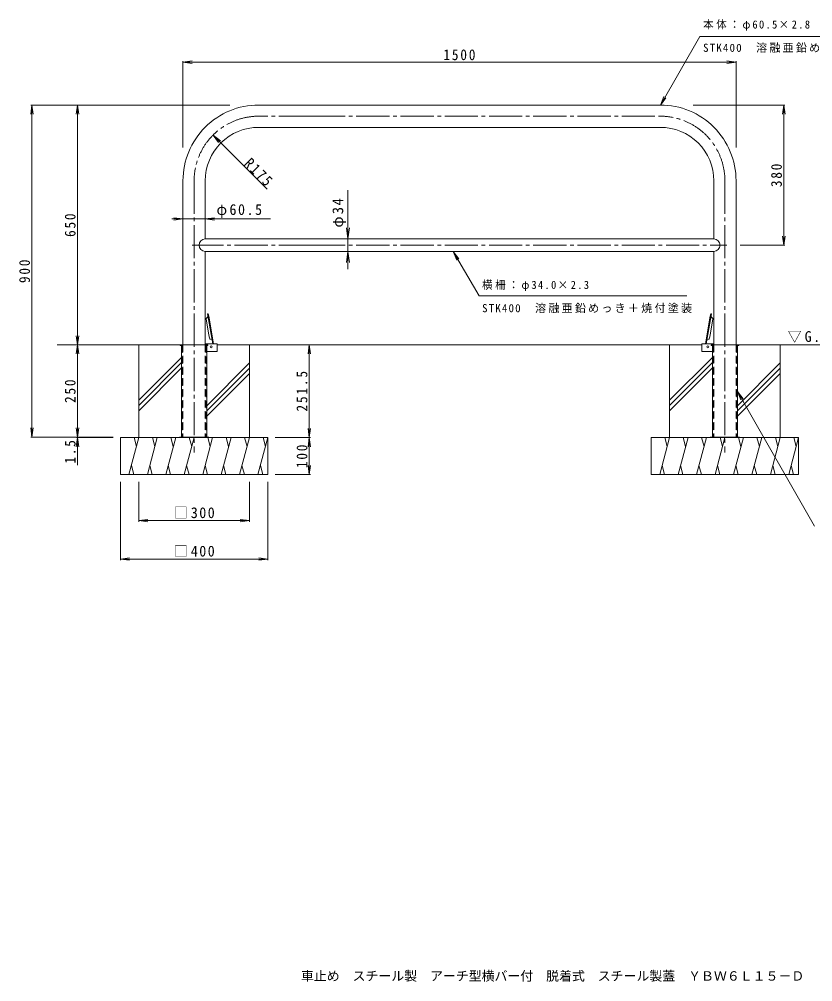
# Model space of a CAD drawing. Units: millimetres, scale not verified. Extents: x -1722 to 1780, y -1363 to 1246.
# Drawn here: x -1722 to 431, y -1363 to 1246 of the extents above; entities that cross this region are included whole.
import ezdxf
from ezdxf.enums import TextEntityAlignment as Align

# ---------------------------------------------------------------- set-up
doc = ezdxf.new("R2010")
doc.units = ezdxf.units.MM
doc.header["$LTSCALE"] = 10
doc.linetypes.add('CHAIN2', pattern=[12, 9, -1, 1, -1])
doc.linetypes.add('DASHED2', pattern=[3, 2, -1])
for name, color, linetype, lineweight in [('C-0', 4, 'Continuous', 9), ('C-1', 7, 'Continuous', 9), ('C-2', 4, 'Continuous', 9), ('C-3', 3, 'DASHED2', 9), ('C-4', 7, 'Continuous', 9), ('C-5', 7, 'Continuous', 9), ('C-6', 6, 'Continuous', 5), ('C-E', 6, 'Continuous', 5)]:
    doc.layers.add(name, color=color, linetype=linetype, lineweight=lineweight)
doc.layers.add('F-F_F-Fﾚｲﾔ', color=2, linetype='Continuous')
doc.styles.add('ＭＳ ゴシック', font='')
doc.styles.get('ＭＳ ゴシック').set_extended_font_data('MS Gothic')

msp = doc.modelspace()

# ---------------------------------------------------------------- linework, layer by layer
at = {"layer": 'C-0', "color": 7, "linetype": 'CHAIN2'}
for p, q in [((-927.44, 982.91), (-1072.19, 982.92)), ((-927.44, 982.91), (17.31, 982.92)), ((-1247.19, 807.92), (-1247.19, 71.26)), ((192.31, 807.92), (192.31, 71.26)), ((-927.44, 633.16), (-1252.37, 633.17)), ((-927.44, 633.16), (197.49, 633.17))]:
    msp.add_line(p, q, dxfattribs=at)
at = {"layer": 'C-0'}
for p, q in [((-1284.69, 363.16), (-1284.69, 361.66)), ((-1284.69, 363.16), (-1284.69, 361.66)), ((-1284.69, 363.16), (-1209.69, 363.16)), ((-1284.69, 361.66), (-1281.19, 361.66)), ((-1281.19, 361.66), (-1281.19, 113.16)), ((-1213.19, 361.66), (-1213.19, 113.16)), ((-1209.69, 361.66), (-1213.19, 361.66)), ((-1209.69, 363.16), (-1209.69, 361.66)), ((154.81, 363.17), (154.81, 361.67)), ((154.81, 363.17), (154.81, 361.67)), ((154.81, 363.17), (229.81, 363.17)), ((154.81, 361.67), (158.31, 361.67)), ((158.31, 361.67), (158.31, 113.17)), ((226.31, 361.67), (226.31, 113.17)), ((229.81, 361.67), (226.31, 361.67)), ((229.81, 363.17), (229.81, 361.67))]:
    msp.add_line(p, q, dxfattribs=at)
at = {"layer": 'C-0', "linetype": 'DASHED2'}
for p, q in [((-1279.69, 361.66), (-1279.69, 113.16)), ((-1214.69, 361.66), (-1214.69, 113.16)), ((159.81, 361.67), (159.81, 113.17)), ((224.81, 361.67), (224.81, 113.17))]:
    msp.add_line(p, q, dxfattribs=at)
at = {"layer": 'C-0', "color": 7, "linetype": 'CHAIN2'}
for centre, start, end in [((-1072.19, 807.92), 89.99976, 180), ((17.31, 807.92), 0, 90.00024)]:
    msp.add_arc(centre, 175, start, end, dxfattribs=at)
at = {"layer": 'C-0', "linetype": 'DASHED2'}
for centre, start, end in [((-1281.19, 361.66), 0, 90), ((-1213.19, 361.66), 90, 180), ((158.31, 361.67), 0, 90), ((226.31, 361.67), 90, 180)]:
    msp.add_arc(centre, 1.5, start, end, dxfattribs=at)
at = {"layer": 'C-1', "color": 3}
for p, q in [((-1185.94, 365.47), (-1216.94, 365.47)), ((131.06, 365.47), (162.06, 365.47)), ((-1185.94, 344.97), (-1213.19, 344.97)), ((-1184.44, 346.47), (-1184.44, 363.97)), ((129.56, 346.47), (129.56, 363.97)), ((131.06, 344.97), (158.31, 344.97))]:
    msp.add_line(p, q, dxfattribs=at)
at = {"layer": 'C-1'}
for p, q in [((-1287.19, 113.16), (-1287.19, 111.66)), ((-1207.19, 113.16), (-1287.19, 113.16)), ((-1259.69, 113.16), (-1259.69, 111.66)), ((-1234.69, 113.16), (-1234.69, 111.66)), ((-1207.19, 113.16), (-1207.19, 111.66)), ((152.31, 113.17), (152.31, 111.67)), ((232.31, 113.17), (152.31, 113.17)), ((179.81, 113.17), (179.81, 111.67)), ((204.81, 113.17), (204.81, 111.67)), ((232.31, 113.17), (232.31, 111.67))]:
    msp.add_line(p, q, dxfattribs=at)
at = {"layer": 'C-1', "color": 3}
for centre, start, end in [((-1185.94, 363.97), 0, 90), ((131.06, 363.97), 90, 180), ((-1185.94, 346.47), 270, 0), ((131.06, 346.47), 180, 270)]:
    msp.add_arc(centre, 1.5, start, end, dxfattribs=at)
at = {"layer": 'C-2', "color": 3}
for p, q in [((-927.44, 1013.16), (-1072.19, 1013.17)), ((-927.44, 1013.16), (17.31, 1013.17)), ((-927.44, 952.66), (-1072.19, 952.67)), ((-927.44, 952.66), (17.31, 952.67)), ((-1277.44, 807.92), (-1277.44, 363.17)), ((-1216.94, 807.92), (-1216.94, 650.17)), ((162.06, 807.92), (162.06, 650.17)), ((222.56, 807.92), (222.56, 363.17)), ((-927.44, 650.16), (-1216.94, 650.17)), ((-927.44, 650.16), (162.06, 650.17)), ((-927.44, 616.16), (-1216.94, 616.17)), ((-1216.94, 616.17), (-1216.94, 363.17)), ((-927.44, 616.16), (162.06, 616.17)), ((162.06, 616.17), (162.06, 363.17))]:
    msp.add_line(p, q, dxfattribs=at)
at = {"layer": 'C-2'}
for p, q in [((-1208.76, 447.51), (-1211.03, 447.11)), ((-1196.64, 365.47), (-1211.03, 447.11)), ((-1208.76, 447.51), (-1207.56, 440.7)), ((141.75, 365.47), (156.14, 447.11)), ((153.88, 447.51), (152.68, 440.7)), ((153.88, 447.51), (156.14, 447.11)), ((-1214.58, 432.71), (-1207.1, 390.3)), ((-1213.75, 435.35), (-1209.93, 439.16)), ((-1194.3, 365.47), (-1207.56, 440.7)), ((139.41, 365.47), (152.68, 440.7)), ((159.7, 432.7), (152.22, 390.3)), ((158.86, 435.35), (155.05, 439.16)), ((-1205.49, 381.13), (-1207.1, 390.3)), ((-1203.82, 378.94), (-1198.91, 376.65)), ((148.93, 378.94), (144.02, 376.65)), ((150.6, 381.13), (152.22, 390.3))]:
    msp.add_line(p, q, dxfattribs=at)
at = {"layer": 'C-2', "color": 3}
for centre, radius, start, end in [((-1072.19, 807.92), 205.25, 89.99977, 180), ((17.31, 807.92), 205.25, 0, 90.00023), ((-1072.19, 807.92), 144.75, 89.9998, 180), ((17.31, 807.92), 144.75, 0, 90.0002), ((-1216.94, 633.17), 17, 90, 270), ((162.06, 633.17), 17, 270, 90)]:
    msp.add_arc(centre, radius, start, end, dxfattribs=at)
at = {"layer": 'C-2'}
for centre, radius, start, end in [((-1211.63, 433.23), 3, 135.00081, 190.00044), ((-1210.43, 439.66), 0.7, 315.00111, 10.00201), ((155.54, 439.66), 0.7, 169.99799, 224.99889), ((156.74, 433.23), 3, 349.99956, 44.99919), ((-1202.53, 381.65), 3, 190.00035, 244.99828), ((-1199.2, 376.02), 0.7, 9.99756, 64.99773), ((144.32, 376.02), 0.7, 115.00227, 170.00244), ((147.65, 381.65), 3, 295.00172, 349.99965)]:
    msp.add_arc(centre, radius, start, end, dxfattribs=at)
at = {"layer": 'C-3'}
for p, q in [((-1277.44, 363.16), (-1277.44, 113.16)), ((-1216.94, 363.16), (-1216.94, 113.16)), ((162.06, 363.17), (162.06, 113.17)), ((222.56, 363.17), (222.56, 113.17))]:
    msp.add_line(p, q, dxfattribs=at)
at = {"layer": 'C-4'}
for p, q in [((-1277.44, 1129.42), (-1252.66, 1132.68)), ((-1277.44, 1132.42), (-1277.44, 897.83)), ((-1277.44, 1129.42), (-1252.66, 1126.16)), ((-1277.44, 1129.42), (222.56, 1129.42)), ((222.56, 1129.42), (197.77, 1132.68)), ((222.56, 1129.42), (197.77, 1126.16)), ((222.56, 1132.42), (222.56, 897.83)), ((-1687.06, 1013.17), (-1690.33, 988.38)), ((-1690.06, 1013.17), (-1150.49, 1013.17)), ((-1687.06, 1013.17), (-1687.06, 113.17)), ((-1687.06, 1013.17), (-1683.8, 988.38)), ((-1563.42, 1013.17), (-1566.68, 988.38)), ((-1563.42, 1013.17), (-1563.42, 363.17)), ((-1563.42, 1013.17), (-1560.16, 988.38)), ((355.11, 1013.17), (106.37, 1013.17)), ((352.11, 1013.17), (348.85, 988.38)), ((352.11, 633.17), (352.11, 1013.17)), ((352.11, 1013.17), (355.37, 988.38)), ((-1195.9, 931.7), (-1180.68, 911.86)), ((-829.96, 782.75), (-829.96, 568.12)), ((-1277.44, 704.29), (-1302.23, 707.55)), ((-1216.94, 704.29), (-1192.16, 707.55)), ((-1039.84, 704.29), (-1307.91, 704.29)), ((-1277.44, 704.29), (-1302.23, 701.02)), ((-1277.44, 704.29), (-1277.44, 702.49)), ((-1216.94, 704.29), (-1216.94, 702.49)), ((-1216.94, 704.29), (-1192.16, 701.02)), ((-829.96, 650.17), (-833.88, 679.91)), ((-829.96, 650.17), (-826.05, 679.91)), ((352.11, 633.17), (348.85, 657.95)), ((352.11, 633.17), (355.37, 657.95)), ((-829.96, 650.17), (-826.96, 650.17)), ((355.11, 633.17), (233.92, 633.17)), ((-829.96, 616.17), (-833.88, 586.42)), ((-829.96, 616.17), (-826.96, 616.17)), ((-829.96, 616.17), (-826.05, 586.42)), ((-1563.42, 363.17), (-1566.68, 387.95)), ((-1563.42, 363.17), (-1560.16, 387.95)), ((-1563.42, 363.17), (-1566.68, 338.38)), ((-1563.42, 363.17), (-1563.42, 111.66)), ((-1563.42, 363.17), (-1560.16, 338.38)), ((-934.8, 363.16), (-938.06, 338.38)), ((-934.8, 111.66), (-934.8, 363.16)), ((-934.8, 363.16), (-931.53, 338.38)), ((-1687.06, 113.17), (-1690.33, 137.95)), ((-1687.06, 113.17), (-1683.8, 137.95)), ((-1563.42, 113.17), (-1566.68, 137.95)), ((-1563.42, 113.17), (-1566.68, 137.95)), ((-1563.42, 113.17), (-1560.16, 137.95)), ((-1563.42, 113.17), (-1560.16, 137.95)), ((-934.8, 111.66), (-938.06, 136.45)), ((-934.8, 111.66), (-931.53, 136.45)), ((-1690.06, 113.17), (-1467.19, 113.17)), ((-1563.42, 111.66), (-1566.68, 86.88)), ((-1566.42, 111.66), (-1467.19, 111.66)), ((-1563.42, 111.66), (-1560.16, 86.88)), ((-1563.42, 111.66), (-1563.42, 36.72)), ((-931.8, 111.66), (-1027.19, 111.66)), ((-934.8, 111.66), (-938.06, 86.88)), ((-934.8, 11.66), (-934.8, 111.66)), ((-934.8, 111.66), (-931.53, 86.88)), ((-934.8, 11.66), (-938.06, 36.45)), ((-934.8, 11.66), (-931.53, 36.45)), ((-931.8, 11.66), (-1027.19, 11.66)), ((-1447.19, -220.44), (-1447.19, -8.33)), ((-1397.19, -116.33), (-1397.19, -8.33)), ((-1097.19, -116.33), (-1097.19, -8.33)), ((-1047.19, -220.44), (-1047.19, -8.33)), ((-1397.19, -113.33), (-1372.41, -110.06)), ((-1397.19, -113.33), (-1097.19, -113.33)), ((-1397.19, -113.33), (-1372.41, -116.59)), ((-1097.19, -113.33), (-1121.98, -110.06)), ((-1097.19, -113.33), (-1121.98, -116.59)), ((-1447.19, -217.44), (-1422.41, -214.18)), ((-1447.19, -217.44), (-1047.19, -217.44)), ((-1447.19, -217.44), (-1422.41, -220.7)), ((-1047.19, -217.44), (-1071.98, -214.18)), ((-1047.19, -217.44), (-1071.98, -220.7))]:
    msp.add_line(p, q, dxfattribs=at)
msp.add_lwpolyline([(-1049.45, 785.15), (-1195.9, 931.7), (-1176.06, 916.48)], dxfattribs=at)
at = {"layer": 'C-5'}
for p, q in [((17.31, 1013.17), (124.67, 1199.14)), ((124.67, 1199.14), (688.04, 1199.15)), ((17.31, 1013.17), (26.87, 1036.26)), ((17.31, 1013.17), (32.52, 1033)), ((-544.64, 616.17), (-535.07, 593.07)), ((-544.64, 616.17), (-529.42, 596.33)), ((-544.64, 616.17), (-474.57, 495.57)), ((-474.57, 495.57), (89.48, 495.57)), ((226.31, 236.8), (235.87, 213.71)), ((226.31, 236.8), (435.42, -127.99)), ((226.31, 236.8), (241.53, 216.97))]:
    msp.add_line(p, q, dxfattribs=at)
at = {"layer": 'C-6'}
for p, q in [((-1284.69, 363.17), (-1618.44, 363.17)), ((-1184.44, 363.16), (129.56, 363.17)), ((222.56, 363.17), (498.97, 363.17))]:
    msp.add_line(p, q, dxfattribs=at)
at = {"layer": 'C-E'}
for p, q in [((-1481.41, 363.16), (-1284.69, 363.16)), ((-1397.19, 111.66), (-1397.19, 363.16)), ((-1184.44, 363.16), (-1013.79, 363.16)), ((-1097.19, 111.66), (-1097.19, 363.16)), ((-541.91, 363.17), (129.56, 363.17)), ((42.31, 111.67), (42.31, 363.17)), ((229.81, 363.17), (425.71, 363.17)), ((342.31, 111.67), (342.31, 363.17)), ((-1281.19, 328.97), (-1397.19, 212.97)), ((-1281.19, 314.83), (-1397.19, 198.83)), ((-1097.19, 314.09), (-1213.19, 198.09)), ((158.31, 328.97), (42.31, 212.97)), ((158.31, 314.83), (42.31, 198.83)), ((342.31, 314.09), (226.31, 198.09)), ((-1281.19, 300.69), (-1397.19, 184.69)), ((-1097.19, 299.95), (-1213.19, 183.95)), ((158.31, 300.69), (42.31, 184.69)), ((342.31, 299.95), (226.31, 183.95)), ((-1097.19, 285.81), (-1213.19, 169.81)), ((342.31, 285.81), (226.31, 169.81)), ((-1447.19, 111.66), (-1047.19, 111.66)), ((-1447.19, 11.66), (-1447.19, 111.66)), ((-1397.19, 111.66), (-1423.99, 11.66)), ((-1410.24, 111.66), (-1403.72, 87.31)), ((-1347.19, 111.66), (-1373.99, 11.66)), ((-1360.24, 111.66), (-1353.72, 87.31)), ((-1297.19, 111.66), (-1323.99, 11.66)), ((-1310.24, 111.66), (-1303.72, 87.31)), ((-1247.19, 111.66), (-1273.99, 11.66)), ((-1260.24, 111.66), (-1253.72, 87.31)), ((-1197.19, 111.66), (-1223.99, 11.66)), ((-1210.24, 111.66), (-1203.72, 87.31)), ((-1147.19, 111.66), (-1173.99, 11.66)), ((-1160.24, 111.66), (-1153.72, 87.31)), ((-1097.19, 111.66), (-1123.99, 11.66)), ((-1110.24, 111.66), (-1103.72, 87.31)), ((-1047.19, 111.66), (-1073.99, 11.66)), ((-1060.24, 111.66), (-1053.72, 87.31)), ((-1047.19, 11.66), (-1047.19, 111.66)), ((-7.69, 111.67), (392.31, 111.67)), ((-7.69, 11.67), (-7.69, 111.67)), ((42.31, 111.67), (15.51, 11.67)), ((29.26, 111.67), (35.78, 87.32)), ((92.31, 111.67), (65.51, 11.67)), ((79.26, 111.67), (85.78, 87.32)), ((142.31, 111.67), (115.51, 11.67)), ((129.26, 111.67), (135.78, 87.32)), ((192.31, 111.67), (165.51, 11.67)), ((179.26, 111.67), (185.78, 87.32)), ((242.31, 111.67), (215.51, 11.67)), ((229.26, 111.67), (235.78, 87.32)), ((292.31, 111.67), (265.51, 11.67)), ((279.26, 111.67), (285.78, 87.32)), ((342.31, 111.67), (315.51, 11.67)), ((329.26, 111.67), (335.78, 87.32)), ((392.31, 111.67), (365.51, 11.67)), ((379.26, 111.67), (385.78, 87.32)), ((392.31, 11.67), (392.31, 111.67)), ((-1410.94, 11.66), (-1417.46, 36.01)), ((-1360.94, 11.66), (-1367.46, 36.01)), ((-1310.94, 11.66), (-1317.46, 36.01)), ((-1260.94, 11.66), (-1267.46, 36.01)), ((-1210.94, 11.66), (-1217.46, 36.01)), ((-1160.94, 11.66), (-1167.46, 36.01)), ((-1110.94, 11.66), (-1117.46, 36.01)), ((-1060.94, 11.66), (-1067.46, 36.01)), ((28.56, 11.67), (22.04, 36.02)), ((78.56, 11.67), (72.04, 36.02)), ((128.56, 11.67), (122.04, 36.02)), ((178.56, 11.67), (172.04, 36.02)), ((228.56, 11.67), (222.04, 36.02)), ((278.56, 11.67), (272.04, 36.02)), ((328.56, 11.67), (322.04, 36.02)), ((378.56, 11.67), (372.04, 36.02)), ((-1447.19, 11.66), (-1047.19, 11.66)), ((-7.69, 11.67), (392.31, 11.67))]:
    msp.add_line(p, q, dxfattribs=at)
at = {"layer": 'C-E', "color": 4, "lineweight": 9}
for centre in [(-1200.84, 357.67), (145.96, 357.67)]:
    msp.add_circle(centre, 2.5, dxfattribs=at)

# ---------------------------------------------------------------- texts
at = {"layer": 'C-4', "color": 2, "char_height": 29.33, "attachment_point": 7, "style": 'ＭＳ ゴシック'}
for s, insert in [('\\T1.28;\\W0.9;1500', (-571.19, 1134.42)), ('\\T1.22;\\W0.95;φ60.5', (-1186.48, 707.29)), ('\\T1.21;\\W0.95;□300', (-1302.19, -107.33)), ('\\T1.21;\\W0.95;□400', (-1302.19, -211.44))]:
    msp.add_mtext(s, dxfattribs=dict(at, insert=insert))
for s, insert, rotation in [('\\T1.28;\\W0.9;R175', (-1114.13, 851.94), 315), ('\\T1.27;\\W0.9;380', (347.11, 790.67), 90), ('\\T1.19;φ34', (-834.96, 680.96), 90), ('\\T1.27;\\W0.9;650', (-1568.42, 655.67), 90), ('\\T1.27;\\W0.9;900', (-1692.06, 530.67), 90), ('\\T1.28;\\W0.9;251.5', (-939.8, 182.41), 90), ('\\T1.27;\\W0.9;250', (-1568.42, 205.67), 90), ('\\T1.27;\\W0.9;1.5', (-1568.42, 41.25), 90), ('\\T1.27;\\W0.9;100', (-939.8, 29.16), 90)]:
    msp.add_mtext(s, dxfattribs=dict(at, insert=insert, rotation=rotation))
at = {"layer": 'C-5', "char_height": 21.99, "attachment_point": 7, "style": 'ＭＳ ゴシック'}
for s, insert in [('\\T1.25;\\W0.95;本体：φ60.5×2.8', (133.05, 1214.54)), ('\\T1.2;STK400\u3000溶融亜鉛めっき＋焼付塗装', (133.05, 1154.8)), ('\\T1.25;\\W0.95;横柵：φ34.0×2.3', (-466.36, 508.71)), ('\\T1.2;STK400\u3000溶融亜鉛めっき＋焼付塗装', (-466.36, 448.97))]:
    msp.add_mtext(s, dxfattribs=dict(at, insert=insert))
at = {"layer": 'C-5', "color": 2, "insert": (362.33, 368.39), "char_height": 29.33, "attachment_point": 7, "style": 'ＭＳ ゴシック'}
msp.add_mtext('\\T1.22;\\W0.95;▽G.L.', dxfattribs=at)
at = {"layer": 'F-F_F-Fﾚｲﾔ', "style": 'ＭＳ ゴシック'}
msp.add_text('車止め\u3000スチール製\u3000アーチ型横バー付\u3000脱着式\u3000スチール製蓋\u3000ＹＢＷ６Ｌ１５－Ｄ', height=25.66, dxfattribs=at).set_placement((-957.5, -1368.1), align=Align.BOTTOM_LEFT)

doc.saveas('drawing.dxf')
